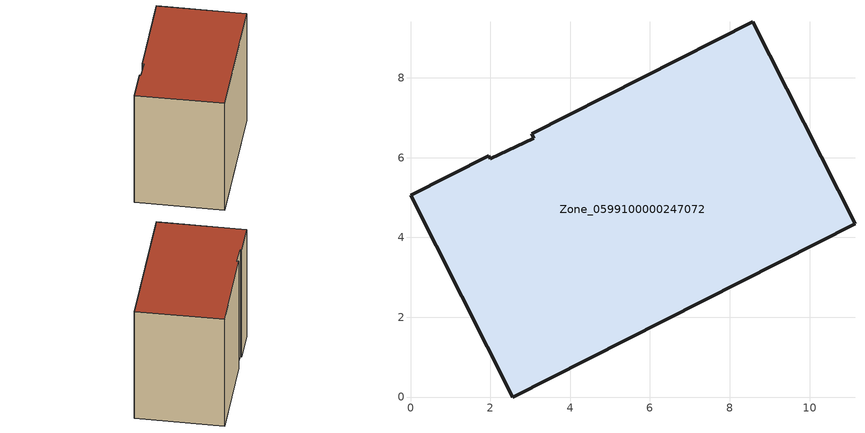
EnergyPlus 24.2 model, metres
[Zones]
Zone_0599100000247072
 floor ground (C_G): 0,5.06 1.96,6.05 2,5.97 3.09,6.49 3.03,6.59 8.58,9.4 11.14,4.34 2.56,0 z3.03
 wall outside (C_F): 11.14,4.34 8.58,9.4 3.03,6.59 3.09,6.49 2,5.97 1.96,6.05 0,5.06 2.56,0 11.14,4.34 z3.03:11.23
 roof outside (C_R): 1.96,6.05 0,5.06 2.56,0 11.14,4.34 8.58,9.4 3.03,6.59 3.09,6.49 2,5.97 z11.23
[BUILDING]
Pand.0599100000247072: North Axis=0; Terrain=City; Loads Convergence Tolerance Value=0.04; Temperature Convergence Tolerance Value=0.4; Solar Distribution=FullExterior; Maximum Number of Warmup Days=25; Minimum Number of Warmup Days=1
[Site:Location]
Rotterdam.The.Hague.AP_ZH_NLD Design_Conditions: Latitude=51.96; Longitude=4.45; Time Zone=1; Elevation=-4.5
[SITE:GROUNDTEMPERATURE:BUILDINGSURFACE]
18, 18, 18, 18, 18, 18, 18, 18, 18, 18, 18, 18
[MATERIAL] Thermal Absorptance=0.9; Solar Absorptance=0.7; Visible Absorptance=0.7
Name | Roughness | Thickness | Conductivity | Density | Specific Heat
G.TC.1975-1991 | MediumSmooth | 0.15 | 0.288461 | 540 | 1210
F.TC.1975-1991 | Rough | 0.3 | 0.230769 | 1920 | 840
R.TC.1975-1991 | MediumRough | 0.2 | 0.153846 | 1500 | 1000
[CONSTRUCTION]
C_G: G.TC.1975-1991
C_F: F.TC.1975-1991
C_R: R.TC.1975-1991
[ZONE]
Zone_0599100000247072: Type=1; Multiplier=1; Ceiling Height=Autocalculate; Volume=Autocalculate; Floor Area=autocalculate; Part of Total Floor Area=Yes
[ZONEINFILTRATION:DESIGNFLOWRATE]
Infil_Zone_0599100000247072: Zone or ZoneList or Space or SpaceList=Zone_0599100000247072; Schedule=AlwaysOn; Design Flow Rate Calculation Method=Flow/Area; Flow Rate per Floor Area=0.003; Constant Term Coefficient=1; Temperature Term Coefficient=0; Velocity Term Coefficient=0; Velocity Squared Term Coefficient=0
[HVACTEMPLATE:ZONE:IDEALLOADSAIRSYSTEM]
Zone_0599100000247072: Maximum Heating Supply Air Temperature=50; Minimum Cooling Supply Air Temperature=13; Maximum Heating Supply Air Humidity Ratio=0.0156; Minimum Cooling Supply Air Humidity Ratio=0.0077; Heating Limit=NoLimit; Cooling Limit=NoLimit; Dehumidification Control Type=ConstantSensibleHeatRatio; Cooling Sensible Heat Ratio=0.7; Dehumidification Setpoint=60; Humidification Control Type=None; Humidification Setpoint=30; Outdoor Air Method=None; Outdoor Air Flow Rate per Person=0.00944; Outdoor Air Flow Rate per Zone Floor Area=0; Outdoor Air Flow Rate per Zone=0; Demand Controlled Ventilation Type=None; Outdoor Air Economizer Type=NoEconomizer; Heat Recovery Type=None; Sensible Heat Recovery Effectiveness=0.7; Latent Heat Recovery Effectiveness=0.65
[ZONECONTROL:THERMOSTAT]
ThermostatControl_Zone_0599100000247072: Zone or ZoneList=Zone_0599100000247072; Control Type Schedule=DualSetpointControlType; Control 1=Thermostat_Zone_0599100000247072; Temperature Difference Between Cutout And Setpoint=0
[THERMOSTATSETPOINT:DUALSETPOINT]
Thermostat_Zone_0599100000247072: Heating Setpoint Temperature Schedule=HeatingSetpoint_Zone_0599100000247072; Cooling Setpoint Temperature Schedule=CoolingSetpoint_Zone_0599100000247072
[SCHEDULE:COMPACT]
HeatingSetpoint_Zone_0599100000247072: Through: 12/31, For: AllDays, Until: 24:00, 21
CoolingSetpoint_Zone_0599100000247072: Through: 12/31, For: AllDays, Until: 24:00, 24
DualSetpointControlType: Through: 12/31, For: AllDays, Until: 24:00, 4
AlwaysOn: Through: 12/31, For: AllDays, Until: 24:00, 1
